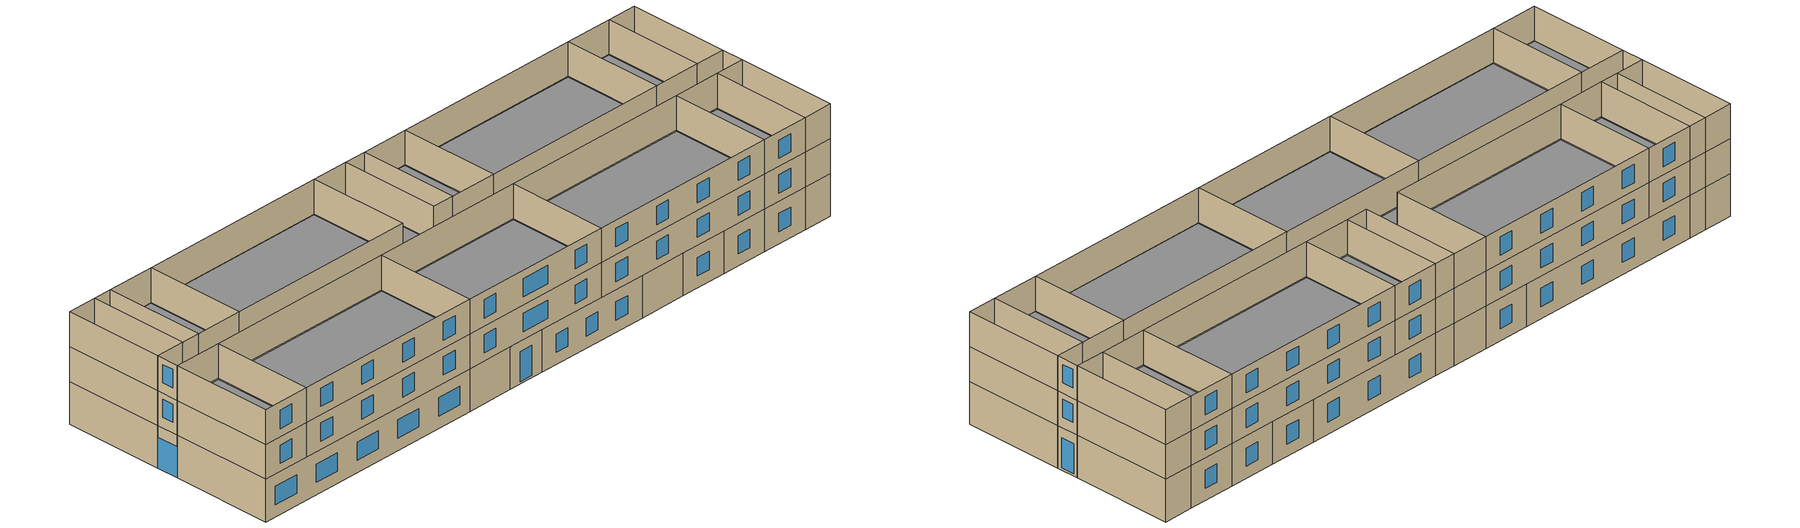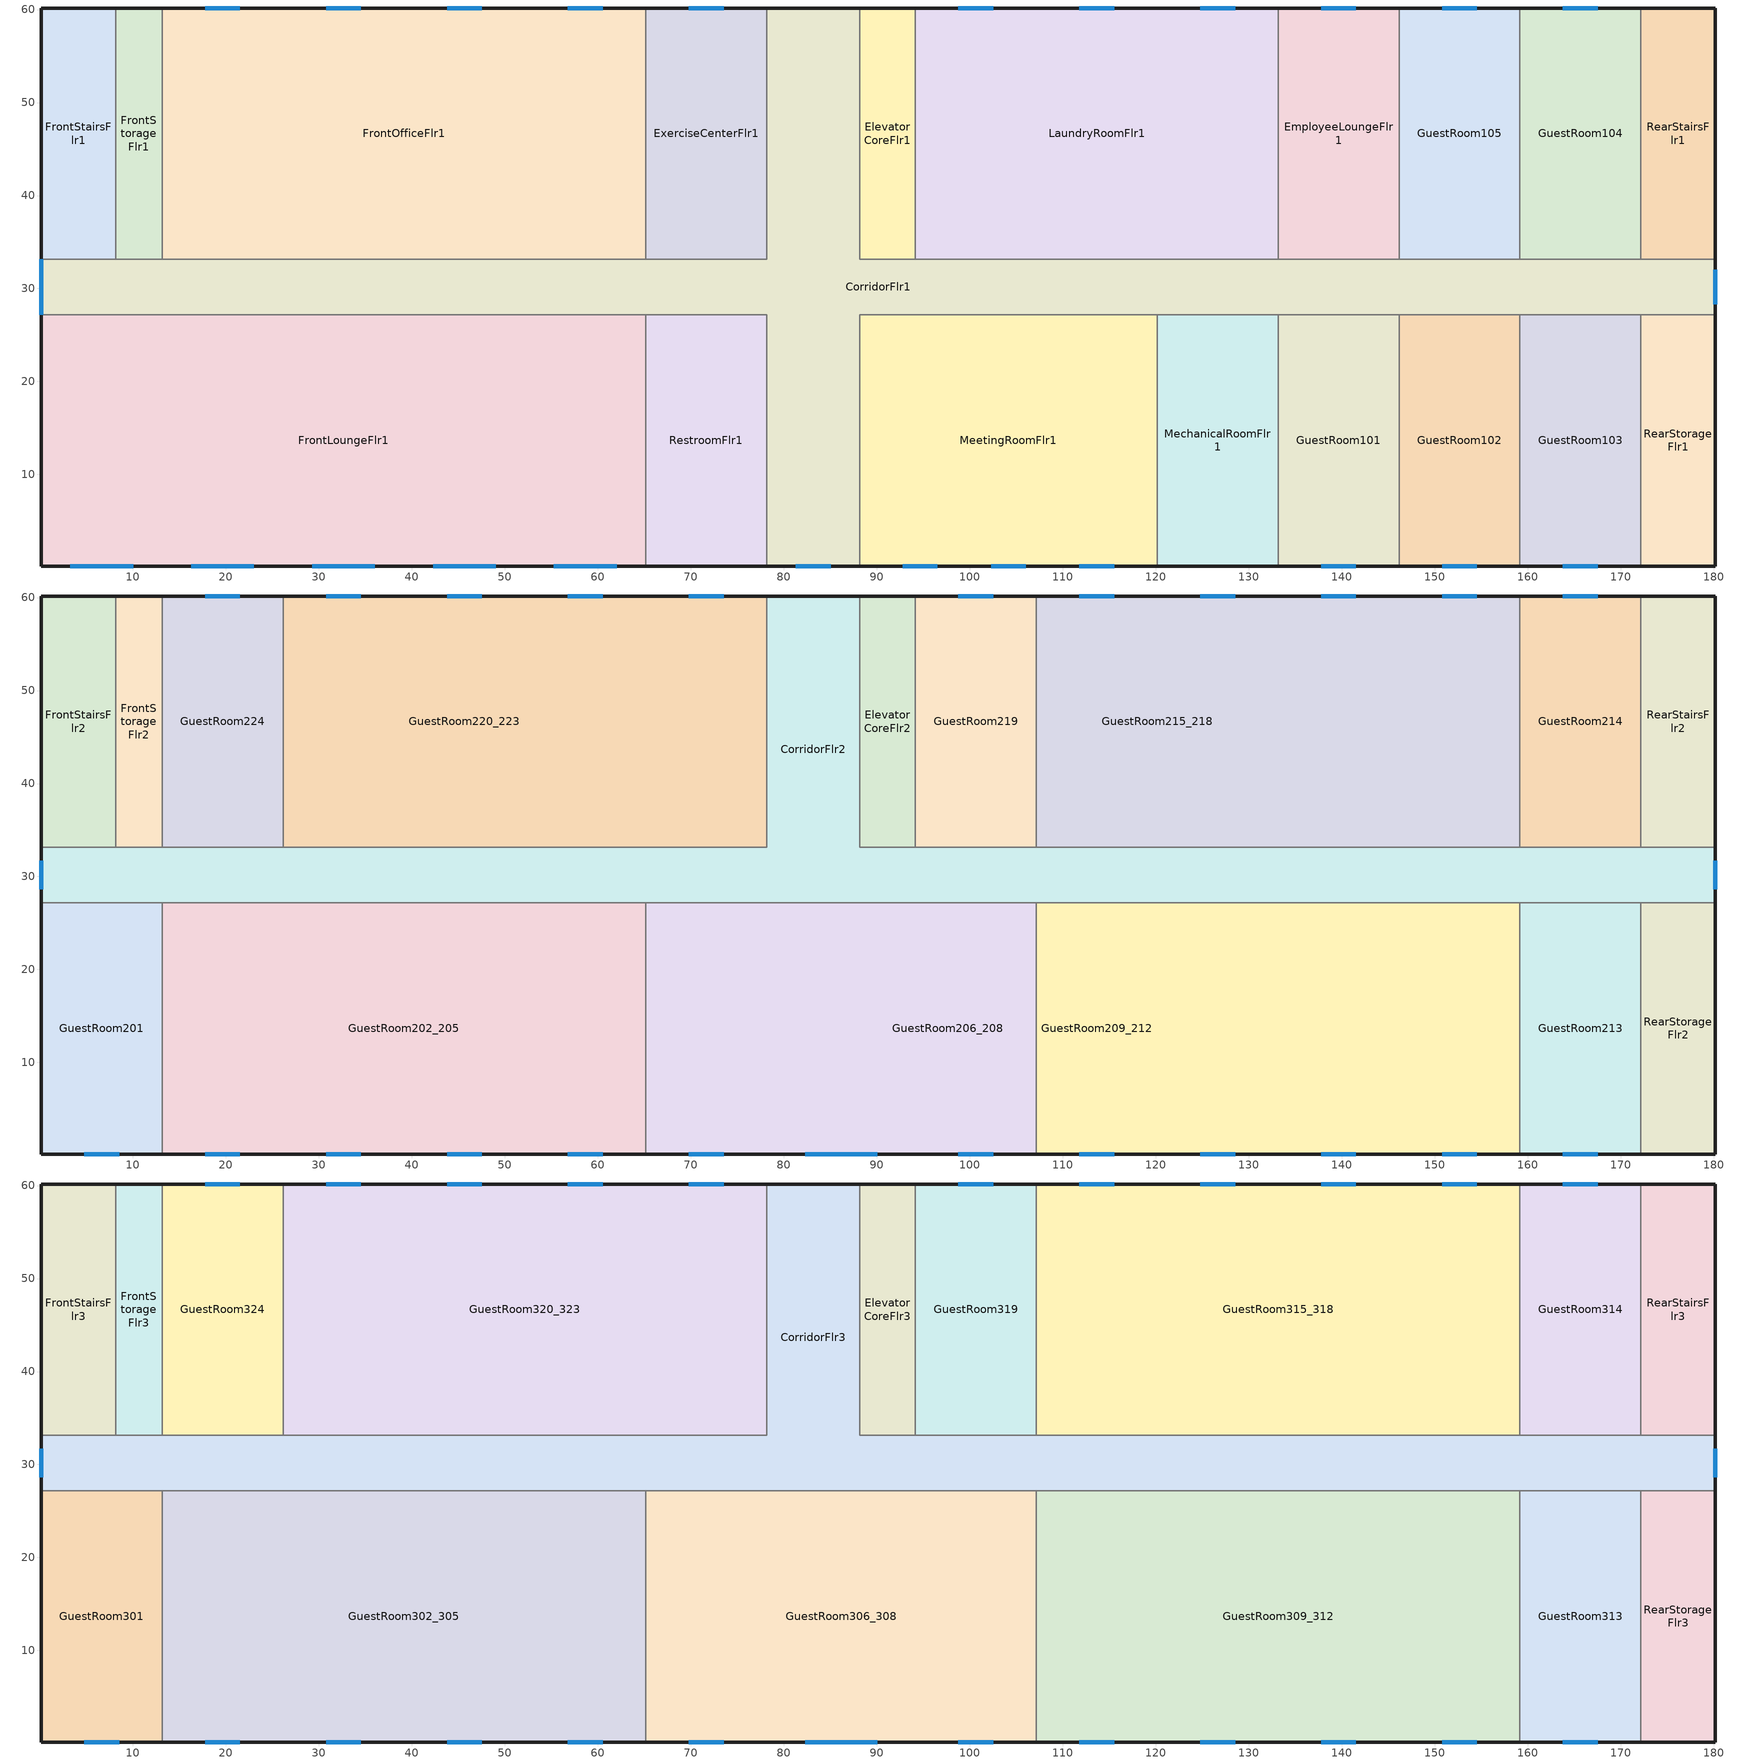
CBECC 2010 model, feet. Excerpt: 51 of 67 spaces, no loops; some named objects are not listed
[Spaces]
CorridorFlr1
 floor outside (Base_CZ3-All-FloorSteelJoistU0.052): 88.16,60.16 88.16,33.16 180.16,33.16 180.16,27.16 88.16,27.16 88.16,0.16 78.16,0.16 78.16,27.16 0.16,27.16 0.16,33.16 78.16,33.16 78.16,60.16 z0
 wall outside (Base_CZ3-Nonres-WallSteelFramedU0.084): 88.16,60.16 78.16,60.16 / 0.16,33.16 0.16,27.16 / 78.16,0.16 88.16,0.16 / 180.16,27.16 180.16,33.16 z0:11
 wall to RearStairsFlr1 (Base_CZ3-All-WallSteelFramedInterior): 180.16,33.16 172.16,33.16 z0:11
 wall to ExerciseCenterFlr1 (Base_CZ3-All-WallSteelFramedInterior): 78.16,60.16 78.16,33.16 65.16,33.16 z0:11
 wall to FrontOfficeFlr1 (Base_CZ3-All-WallSteelFramedInterior): 65.16,33.16 13.16,33.16 z0:11
 wall to FrontStorageFlr1 (Base_CZ3-All-WallSteelFramedInterior): 13.16,33.16 8.16,33.16 z0:11
 wall to FrontStairsFlr1 (Base_CZ3-All-WallSteelFramedInterior): 8.16,33.16 0.16,33.16 z0:11
 wall to FrontLoungeFlr1 (Base_CZ3-All-WallSteelFramedInterior): 0.16,27.16 65.16,27.16 z0:11
 wall to RestroomFlr1 (Base_CZ3-All-WallSteelFramedInterior): 65.16,27.16 78.16,27.16 78.16,0.16 z0:11
 wall to MeetingRoomFlr1 (Base_CZ3-All-WallSteelFramedInterior): 88.16,0.16 88.16,27.16 120.16,27.16 z0:11
 wall to MechanicalRoomFlr1 (Base_CZ3-All-WallSteelFramedInterior): 120.16,27.16 133.16,27.16 z0:11
 wall to GuestRoom101 (Base_CZ3-All-WallSteelFramedInterior): 133.16,27.16 146.16,27.16 z0:11
 wall to GuestRoom102 (Base_CZ3-All-WallSteelFramedInterior): 146.16,27.16 159.16,27.16 z0:11
 wall to GuestRoom103 (Base_CZ3-All-WallSteelFramedInterior): 159.16,27.16 172.16,27.16 z0:11
 wall to RearStorageFlr1 (Base_CZ3-All-WallSteelFramedInterior): 172.16,27.16 180.16,27.16 z0:11
 wall to GuestRoom104 (Base_CZ3-All-WallSteelFramedInterior): 172.16,33.16 159.16,33.16 z0:11
 wall to GuestRoom105 (Base_CZ3-All-WallSteelFramedInterior): 159.16,33.16 146.16,33.16 z0:11
 wall to EmployeeLoungeFlr1 (Base_CZ3-All-WallSteelFramedInterior): 146.16,33.16 133.16,33.16 z0:11
 wall to LaundryRoomFlr1 (Base_CZ3-All-WallSteelFramedInterior): 133.16,33.16 94.16,33.16 z0:11
 wall to ElevatorCoreFlr1 (Base_CZ3-All-WallSteelFramedInterior): 94.16,33.16 88.16,33.16 88.16,60.16 z0:11
 window (Base_CZ3-Nonres-FenestrationU0.65): 0.16,33.16 0.16,27.17 z0.01:7.99; 81.29,0.16 85.03,0.16 / 180.16,28.29 180.16,32.03 z0.63:8.37
RearStairsFlr1
 floor outside (Base_CZ3-All-FloorSteelJoistU0.052): 180.16,60.16 180.16,33.16 172.16,33.16 172.16,60.16 z0
 wall outside (Base_CZ3-Nonres-WallSteelFramedU0.084): 180.16,33.16 180.16,60.16 172.16,60.16 z0:11
 wall to GuestRoom104 (Base_CZ3-All-WallSteelFramedInterior): 172.16,60.16 172.16,33.16 z0:11
ExerciseCenterFlr1
 floor outside (Base_CZ3-All-FloorSteelJoistU0.052): 78.16,60.16 78.16,33.16 65.16,33.16 65.16,60.16 z0
 wall outside (Base_CZ3-Nonres-WallSteelFramedU0.084): 78.16,60.16 65.16,60.16 z0:11
 wall to FrontOfficeFlr1 (Base_CZ3-All-WallSteelFramedInterior): 65.16,60.16 65.16,33.16 z0:11
 window (Base_CZ3-Nonres-FenestrationU0.65): 73.53,60.16 69.79,60.16 z3.13:7.87
FrontOfficeFlr1
 floor outside (Base_CZ3-All-FloorSteelJoistU0.052): 65.16,60.16 65.16,33.16 13.16,33.16 13.16,60.16 z0
 wall outside (Base_CZ3-Nonres-WallSteelFramedU0.084): 65.16,60.16 13.16,60.16 z0:11
 wall to FrontStorageFlr1 (Base_CZ3-All-WallSteelFramedInterior): 13.16,60.16 13.16,33.16 z0:11
 window (Base_CZ3-Nonres-FenestrationU0.65): 60.53,60.16 56.79,60.16 / 47.53,60.16 43.79,60.16 / 34.53,60.16 30.79,60.16 / 21.53,60.16 17.79,60.16 z3.13:7.87
FrontStorageFlr1
 floor outside (Base_CZ3-All-FloorSteelJoistU0.052): 13.16,60.16 13.16,33.16 8.16,33.16 8.16,60.16 z0
 wall outside (Base_CZ3-Nonres-WallSteelFramedU0.084): 13.16,60.16 8.16,60.16 z0:11
 wall to FrontStairsFlr1 (Base_CZ3-All-WallSteelFramedInterior): 8.16,60.16 8.16,33.16 z0:11
FrontStairsFlr1
 floor outside (Base_CZ3-All-FloorSteelJoistU0.052): 8.16,60.16 8.16,33.16 0.16,33.16 0.16,60.16 z0
 wall outside (Base_CZ3-Nonres-WallSteelFramedU0.084): 8.16,60.16 0.16,60.16 0.16,33.16 z0:11
FrontLoungeFlr1
 floor outside (Base_CZ3-All-FloorSteelJoistU0.052): 65.16,27.16 65.16,0.16 0.16,0.16 0.16,27.16 z0
 wall outside (Base_CZ3-Nonres-WallSteelFramedU0.084): 0.16,27.16 0.16,0.16 65.16,0.16 z0:11
 wall to RestroomFlr1 (Base_CZ3-All-WallSteelFramedInterior): 65.16,0.16 65.16,27.16 z0:11
 window (Base_CZ3-Nonres-FenestrationU0.65): 3.29,0.16 10.03,0.16 / 16.29,0.16 23.03,0.16 / 29.29,0.16 36.03,0.16 / 42.29,0.16 49.03,0.16 / 55.29,0.16 62.03,0.16 z3.13:7.87
RestroomFlr1
 floor outside (Base_CZ3-All-FloorSteelJoistU0.052): 78.16,27.16 78.16,0.16 65.16,0.16 65.16,27.16 z0
 wall outside (Base_CZ3-Nonres-WallSteelFramedU0.084): 65.16,0.16 78.16,0.16 z0:11
MeetingRoomFlr1
 floor outside (Base_CZ3-All-FloorSteelJoistU0.052): 120.16,27.16 120.16,0.16 88.16,0.16 88.16,27.16 z0
 wall outside (Base_CZ3-Nonres-WallSteelFramedU0.084): 88.16,0.16 120.16,0.16 z0:11
 wall to MechanicalRoomFlr1 (Base_CZ3-All-WallSteelFramedInterior): 120.16,0.16 120.16,27.16 z0:11
 window (Base_CZ3-Nonres-FenestrationU0.65): 92.79,0.16 96.53,0.16 / 111.79,0.16 115.53,0.16 / 102.29,0.16 106.03,0.16 z3.13:7.87
MechanicalRoomFlr1
 floor outside (Base_CZ3-All-FloorSteelJoistU0.052): 133.16,27.16 133.16,0.16 120.16,0.16 120.16,27.16 z0
 wall outside (Base_CZ3-Nonres-WallSteelFramedU0.084): 120.16,0.16 133.16,0.16 z0:11
 wall to GuestRoom101 (Base_CZ3-All-WallSteelFramedInterior): 133.16,0.16 133.16,27.16 z0:11
GuestRoom101
 floor outside (Base_CZ3-All-FloorSteelJoistU0.052): 146.16,27.16 146.16,0.16 133.16,0.16 133.16,27.16 z0
 wall outside (Base_CZ3-Res-WallSteelFramedU0.064): 133.16,0.16 146.16,0.16 z0:11
 wall to GuestRoom102 (Base_CZ3-All-WallSteelFramedInterior): 146.16,0.16 146.16,27.16 z0:11
 window (Base_CZ3-Res-FenestrationU0.65): 137.79,0.16 141.53,0.16 z3.13:7.87
GuestRoom102
 floor outside (Base_CZ3-All-FloorSteelJoistU0.052): 159.16,27.16 159.16,0.16 146.16,0.16 146.16,27.16 z0
 wall outside (Base_CZ3-Res-WallSteelFramedU0.064): 146.16,0.16 159.16,0.16 z0:11
 wall to GuestRoom103 (Base_CZ3-All-WallSteelFramedInterior): 159.16,0.16 159.16,27.16 z0:11
 window (Base_CZ3-Res-FenestrationU0.65): 150.79,0.16 154.53,0.16 z3.13:7.87
GuestRoom103
 floor outside (Base_CZ3-All-FloorSteelJoistU0.052): 172.16,27.16 172.16,0.16 159.16,0.16 159.16,27.16 z0
 wall outside (Base_CZ3-Res-WallSteelFramedU0.064): 159.16,0.16 172.16,0.16 z0:11
 wall to RearStorageFlr1 (Base_CZ3-All-WallSteelFramedInterior): 172.16,0.16 172.16,27.16 z0:11
 window (Base_CZ3-Res-FenestrationU0.65): 163.79,0.16 167.53,0.16 z3.13:7.87
RearStorageFlr1
 floor outside (Base_CZ3-All-FloorSteelJoistU0.052): 180.16,27.16 180.16,0.16 172.16,0.16 172.16,27.16 z0
 wall outside (Base_CZ3-Nonres-WallSteelFramedU0.084): 172.16,0.16 180.16,0.16 180.16,27.16 z0:11
GuestRoom104
 floor outside (Base_CZ3-All-FloorSteelJoistU0.052): 172.16,60.16 172.16,33.16 159.16,33.16 159.16,60.16 z0
 wall outside (Base_CZ3-Res-WallSteelFramedU0.064): 172.16,60.16 159.16,60.16 z0:11
 wall to GuestRoom105 (Base_CZ3-All-WallSteelFramedInterior): 159.16,60.16 159.16,33.16 z0:11
 window (Base_CZ3-Res-FenestrationU0.65): 167.53,60.16 163.79,60.16 z3.13:7.87
GuestRoom105
 floor outside (Base_CZ3-All-FloorSteelJoistU0.052): 159.16,60.16 159.16,33.16 146.16,33.16 146.16,60.16 z0
 wall outside (Base_CZ3-Res-WallSteelFramedU0.064): 159.16,60.16 146.16,60.16 z0:11
 wall to EmployeeLoungeFlr1 (Base_CZ3-All-WallSteelFramedInterior): 146.16,60.16 146.16,33.16 z0:11
 window (Base_CZ3-Res-FenestrationU0.65): 154.53,60.16 150.79,60.16 z3.13:7.87
EmployeeLoungeFlr1
 floor outside (Base_CZ3-All-FloorSteelJoistU0.052): 146.16,60.16 146.16,33.16 133.16,33.16 133.16,60.16 z0
 wall outside (Base_CZ3-Nonres-WallSteelFramedU0.084): 146.16,60.16 133.16,60.16 z0:11
 wall to LaundryRoomFlr1 (Base_CZ3-All-WallSteelFramedInterior): 133.16,60.16 133.16,33.16 z0:11
 window (Base_CZ3-Nonres-FenestrationU0.65): 141.53,60.16 137.79,60.16 z3.13:7.87
LaundryRoomFlr1
 floor outside (Base_CZ3-All-FloorSteelJoistU0.052): 133.16,60.16 133.16,33.16 94.16,33.16 94.16,60.16 z0
 wall outside (Base_CZ3-Nonres-WallSteelFramedU0.084): 133.16,60.16 94.16,60.16 z0:11
 wall to ElevatorCoreFlr1 (Base_CZ3-All-WallSteelFramedInterior): 94.16,60.16 94.16,33.16 z0:11
 window (Base_CZ3-Nonres-FenestrationU0.65): 128.53,60.16 124.79,60.16 / 115.53,60.16 111.79,60.16 / 102.53,60.16 98.79,60.16 z3.13:7.87
ElevatorCoreFlr1
 floor outside (Base_CZ3-All-FloorSteelJoistU0.052): 94.16,60.16 94.16,33.16 88.16,33.16 88.16,60.16 z0
 wall outside (Base_CZ3-Nonres-WallSteelFramedU0.084): 94.16,60.16 88.16,60.16 z0:11
CorridorFlr2
 floor to CorridorFlr1 (Base_CZ3-All-FloorSteelJoistInterior): 88.16,60.16 88.16,33.16 180.16,33.16 180.16,27.16 0.16,27.16 0.16,33.16 78.16,33.16 78.16,60.16 z11
 wall outside (Base_CZ3-Nonres-WallSteelFramedU0.084): 0.16,33.16 0.16,27.16 / 180.16,27.16 180.16,33.16 / 88.16,60.16 78.16,60.16 z11:20
 wall to RearStairsFlr2 (Base_CZ3-All-WallSteelFramedInterior): 180.16,33.16 172.16,33.16 z11:20
 wall to GuestRoom220_223 (Base_CZ3-All-WallSteelFramedInterior): 78.16,60.16 78.16,33.16 26.16,33.16 z11:20
 wall to GuestRoom224 (Base_CZ3-All-WallSteelFramedInterior): 26.16,33.16 13.16,33.16 z11:20
 wall to FrontStorageFlr2 (Base_CZ3-All-WallSteelFramedInterior): 13.16,33.16 8.16,33.16 z11:20
 wall to FrontStairsFlr2 (Base_CZ3-All-WallSteelFramedInterior): 8.16,33.16 0.16,33.16 z11:20
 wall to GuestRoom201 (Base_CZ3-All-WallSteelFramedInterior): 0.16,27.16 13.16,27.16 z11:20
 wall to GuestRoom202_205 (Base_CZ3-All-WallSteelFramedInterior): 13.16,27.16 65.16,27.16 z11:20
 wall to GuestRoom206_208 (Base_CZ3-All-WallSteelFramedInterior): 65.16,27.16 107.16,27.16 z11:20
 wall to GuestRoom209_212 (Base_CZ3-All-WallSteelFramedInterior): 107.16,27.16 159.16,27.16 z11:20
 wall to GuestRoom213 (Base_CZ3-All-WallSteelFramedInterior): 159.16,27.16 172.16,27.16 z11:20
 wall to RearStorageFlr2 (Base_CZ3-All-WallSteelFramedInterior): 172.16,27.16 180.16,27.16 z11:20
 wall to GuestRoom214 (Base_CZ3-All-WallSteelFramedInterior): 172.16,33.16 159.16,33.16 z11:20
 wall to GuestRoom215_218 (Base_CZ3-All-WallSteelFramedInterior): 159.16,33.16 107.16,33.16 z11:20
 wall to GuestRoom219 (Base_CZ3-All-WallSteelFramedInterior): 107.16,33.16 94.16,33.16 z11:20
 wall to ElevatorCoreFlr2 (Base_CZ3-All-WallSteelFramedInterior): 94.16,33.16 88.16,33.16 88.16,60.16 z11:20
 window (Base_CZ3-Nonres-FenestrationU0.65): 0.16,31.68 0.16,28.65 / 180.16,28.65 180.16,31.68 z13.76:18.41
RearStairsFlr2
 floor to RearStairsFlr1 (Base_CZ3-All-FloorSteelJoistInterior): 180.16,60.16 180.16,33.16 172.16,33.16 172.16,60.16 z11
 wall outside (Base_CZ3-Nonres-WallSteelFramedU0.084): 180.16,33.16 180.16,60.16 172.16,60.16 z11:20
 wall to GuestRoom214 (Base_CZ3-All-WallSteelFramedInterior): 172.16,60.16 172.16,33.16 z11:20
GuestRoom220_223
 floor to ExerciseCenterFlr1 (Base_CZ3-All-FloorSteelJoistInterior): 78.16,60.16 78.16,33.16 65.16,33.16 65.16,60.16 z11
 floor to FrontOfficeFlr1 (Base_CZ3-All-FloorSteelJoistInterior): 65.16,60.16 65.16,33.16 26.16,33.16 26.16,60.16 z11
 wall outside (Base_CZ3-Res-WallSteelFramedU0.064): 78.16,60.16 26.16,60.16 z11:20
 wall to GuestRoom224 (Base_CZ3-All-WallSteelFramedInterior): 26.16,60.16 26.16,33.16 z11:20
 window (Base_CZ3-Res-FenestrationU0.65): 73.53,60.16 69.79,60.16 / 60.53,60.16 56.79,60.16 / 47.53,60.16 43.79,60.16 / 34.53,60.16 30.79,60.16 z13.13:17.87
GuestRoom224
 floor to FrontOfficeFlr1 (Base_CZ3-All-FloorSteelJoistInterior): 26.16,60.16 26.16,33.16 13.16,33.16 13.16,60.16 z11
 wall outside (Base_CZ3-Res-WallSteelFramedU0.064): 26.16,60.16 13.16,60.16 z11:20
 wall to FrontStorageFlr2 (Base_CZ3-All-WallSteelFramedInterior): 13.16,60.16 13.16,33.16 z11:20
 window (Base_CZ3-Res-FenestrationU0.65): 21.53,60.16 17.79,60.16 z13.13:17.87
FrontStorageFlr2
 floor to FrontStorageFlr1 (Base_CZ3-All-FloorSteelJoistInterior): 13.16,60.16 13.16,33.16 8.16,33.16 8.16,60.16 z11
 wall outside (Base_CZ3-Nonres-WallSteelFramedU0.084): 13.16,60.16 8.16,60.16 z11:20
 wall to FrontStairsFlr2 (Base_CZ3-All-WallSteelFramedInterior): 8.16,60.16 8.16,33.16 z11:20
FrontStairsFlr2
 floor to FrontStairsFlr1 (Base_CZ3-All-FloorSteelJoistInterior): 8.16,60.16 8.16,33.16 0.16,33.16 0.16,60.16 z11
 wall outside (Base_CZ3-Nonres-WallSteelFramedU0.084): 8.16,60.16 0.16,60.16 0.16,33.16 z11:20
GuestRoom201
 floor to FrontLoungeFlr1 (Base_CZ3-All-FloorSteelJoistInterior): 13.16,27.16 13.16,0.16 0.16,0.16 0.16,27.16 z11
 wall outside (Base_CZ3-Res-WallSteelFramedU0.064): 0.16,27.16 0.16,0.16 13.16,0.16 z11:20
 wall to GuestRoom202_205 (Base_CZ3-All-WallSteelFramedInterior): 13.16,0.16 13.16,27.16 z11:20
 window (Base_CZ3-Res-FenestrationU0.65): 4.79,0.16 8.53,0.16 z13.13:17.87
GuestRoom202_205
 floor to FrontLoungeFlr1 (Base_CZ3-All-FloorSteelJoistInterior): 65.16,27.16 65.16,0.16 13.16,0.16 13.16,27.16 z11
 wall outside (Base_CZ3-Res-WallSteelFramedU0.064): 13.16,0.16 65.16,0.16 z11:20
 wall to GuestRoom206_208 (Base_CZ3-All-WallSteelFramedInterior): 65.16,0.16 65.16,27.16 z11:20
 window (Base_CZ3-Res-FenestrationU0.65): 17.79,0.16 21.53,0.16 / 30.79,0.16 34.53,0.16 / 43.79,0.16 47.53,0.16 / 56.79,0.16 60.53,0.16 z13.13:17.87
GuestRoom206_208
 floor to CorridorFlr1 (Base_CZ3-All-FloorSteelJoistInterior): 88.16,27.16 88.16,0.16 78.16,0.16 78.16,27.16 z11
 floor to RestroomFlr1 (Base_CZ3-All-FloorSteelJoistInterior): 78.16,27.16 78.16,0.16 65.16,0.16 65.16,27.16 z11
 floor to MeetingRoomFlr1 (Base_CZ3-All-FloorSteelJoistInterior): 107.16,27.16 107.16,0.16 88.16,0.16 88.16,27.16 z11
 wall outside (Base_CZ3-Res-WallSteelFramedU0.064): 65.16,0.16 107.16,0.16 z11:20
 wall to GuestRoom209_212 (Base_CZ3-All-WallSteelFramedInterior): 107.16,0.16 107.16,27.16 z11:20
 window (Base_CZ3-Res-FenestrationU0.65): 69.79,0.16 73.53,0.16 / 82.29,0.16 90.03,0.16 / 98.79,0.16 102.53,0.16 z13.13:17.87
GuestRoom209_212
 floor to MeetingRoomFlr1 (Base_CZ3-All-FloorSteelJoistInterior): 120.16,27.16 120.16,0.16 107.16,0.16 107.16,27.16 z11
 floor to MechanicalRoomFlr1 (Base_CZ3-All-FloorSteelJoistInterior): 133.16,27.16 133.16,0.16 120.16,0.16 120.16,27.16 z11
 floor to GuestRoom101 (Base_CZ3-All-FloorSteelJoistInterior): 146.16,27.16 146.16,0.16 133.16,0.16 133.16,27.16 z11
 floor to GuestRoom102 (Base_CZ3-All-FloorSteelJoistInterior): 159.16,27.16 159.16,0.16 146.16,0.16 146.16,27.16 z11
 wall outside (Base_CZ3-Res-WallSteelFramedU0.064): 107.16,0.16 159.16,0.16 z11:20
 wall to GuestRoom213 (Base_CZ3-All-WallSteelFramedInterior): 159.16,0.16 159.16,27.16 z11:20
 window (Base_CZ3-Res-FenestrationU0.65): 111.79,0.16 115.53,0.16 / 124.79,0.16 128.53,0.16 / 137.79,0.16 141.53,0.16 / 150.79,0.16 154.53,0.16 z13.13:17.87
GuestRoom213
 floor to GuestRoom103 (Base_CZ3-All-FloorSteelJoistInterior): 172.16,27.16 172.16,0.16 159.16,0.16 159.16,27.16 z11
 wall outside (Base_CZ3-Res-WallSteelFramedU0.064): 159.16,0.16 172.16,0.16 z11:20
 wall to RearStorageFlr2 (Base_CZ3-All-WallSteelFramedInterior): 172.16,0.16 172.16,27.16 z11:20
 window (Base_CZ3-Res-FenestrationU0.65): 163.79,0.16 167.53,0.16 z13.13:17.87
RearStorageFlr2
 floor to RearStorageFlr1 (Base_CZ3-All-FloorSteelJoistInterior): 180.16,27.16 180.16,0.16 172.16,0.16 172.16,27.16 z11
 wall outside (Base_CZ3-Nonres-WallSteelFramedU0.084): 172.16,0.16 180.16,0.16 180.16,27.16 z11:20
GuestRoom214
 floor to GuestRoom104 (Base_CZ3-All-FloorSteelJoistInterior): 172.16,60.16 172.16,33.16 159.16,33.16 159.16,60.16 z11
 wall outside (Base_CZ3-Res-WallSteelFramedU0.064): 172.16,60.16 159.16,60.16 z11:20
 wall to GuestRoom215_218 (Base_CZ3-All-WallSteelFramedInterior): 159.16,60.16 159.16,33.16 z11:20
 window (Base_CZ3-Res-FenestrationU0.65): 167.53,60.16 163.79,60.16 z13.13:17.87
GuestRoom215_218
 floor to GuestRoom105 (Base_CZ3-All-FloorSteelJoistInterior): 159.16,60.16 159.16,33.16 146.16,33.16 146.16,60.16 z11
 floor to EmployeeLoungeFlr1 (Base_CZ3-All-FloorSteelJoistInterior): 146.16,60.16 146.16,33.16 133.16,33.16 133.16,60.16 z11
 floor to LaundryRoomFlr1 (Base_CZ3-All-FloorSteelJoistInterior): 133.16,60.16 133.16,33.16 107.16,33.16 107.16,60.16 z11
 wall outside (Base_CZ3-Res-WallSteelFramedU0.064): 159.16,60.16 107.16,60.16 z11:20
 wall to GuestRoom219 (Base_CZ3-All-WallSteelFramedInterior): 107.16,60.16 107.16,33.16 z11:20
 window (Base_CZ3-Res-FenestrationU0.65): 154.53,60.16 150.79,60.16 / 141.53,60.16 137.79,60.16 / 128.53,60.16 124.79,60.16 / 115.53,60.16 111.79,60.16 z13.13:17.87
GuestRoom219
 floor to LaundryRoomFlr1 (Base_CZ3-All-FloorSteelJoistInterior): 107.16,60.16 107.16,33.16 94.16,33.16 94.16,60.16 z11
 wall outside (Base_CZ3-Res-WallSteelFramedU0.064): 107.16,60.16 94.16,60.16 z11:20
 wall to ElevatorCoreFlr2 (Base_CZ3-All-WallSteelFramedInterior): 94.16,60.16 94.16,33.16 z11:20
 window (Base_CZ3-Res-FenestrationU0.65): 102.53,60.16 98.79,60.16 z13.13:17.87
ElevatorCoreFlr2
 floor to ElevatorCoreFlr1 (Base_CZ3-All-FloorSteelJoistInterior): 94.16,60.16 94.16,33.16 88.16,33.16 88.16,60.16 z11
 wall outside (Base_CZ3-Res-WallSteelFramedU0.064): 94.16,60.16 88.16,60.16 z11:20
CorridorFlr3
 floor to CorridorFlr2 (Base_CZ3-All-FloorSteelJoistInterior): 88.16,60.16 88.16,33.16 180.16,33.16 180.16,27.16 0.16,27.16 0.16,33.16 78.16,33.16 78.16,60.16 z20
 wall outside (Base_CZ3-Nonres-WallSteelFramedU0.084): 0.16,33.16 0.16,27.16 / 180.16,27.16 180.16,33.16 / 88.16,60.16 78.16,60.16 z20:29
 wall to RearStairsFlr3 (Base_CZ3-All-WallSteelFramedInterior): 180.16,33.16 172.16,33.16 z20:29
 wall to GuestRoom320_323 (Base_CZ3-All-WallSteelFramedInterior): 78.16,60.16 78.16,33.16 26.16,33.16 z20:29
 wall to GuestRoom324 (Base_CZ3-All-WallSteelFramedInterior): 26.16,33.16 13.16,33.16 z20:29
 wall to FrontStorageFlr3 (Base_CZ3-All-WallSteelFramedInterior): 13.16,33.16 8.16,33.16 z20:29
 wall to FrontStairsFlr3 (Base_CZ3-All-WallSteelFramedInterior): 8.16,33.16 0.16,33.16 z20:29
 wall to GuestRoom301 (Base_CZ3-All-WallSteelFramedInterior): 0.16,27.16 13.16,27.16 z20:29
 wall to GuestRoom302_305 (Base_CZ3-All-WallSteelFramedInterior): 13.16,27.16 65.16,27.16 z20:29
 wall to GuestRoom306_308 (Base_CZ3-All-WallSteelFramedInterior): 65.16,27.16 107.16,27.16 z20:29
 wall to GuestRoom309_312 (Base_CZ3-All-WallSteelFramedInterior): 107.16,27.16 159.16,27.16 z20:29
 wall to GuestRoom313 (Base_CZ3-All-WallSteelFramedInterior): 159.16,27.16 172.16,27.16 z20:29
 wall to RearStorageFlr3 (Base_CZ3-All-WallSteelFramedInterior): 172.16,27.16 180.16,27.16 z20:29
 wall to GuestRoom314 (Base_CZ3-All-WallSteelFramedInterior): 172.16,33.16 159.16,33.16 z20:29
 wall to GuestRoom315_318 (Base_CZ3-All-WallSteelFramedInterior): 159.16,33.16 107.16,33.16 z20:29
 wall to GuestRoom319 (Base_CZ3-All-WallSteelFramedInterior): 107.16,33.16 94.16,33.16 z20:29
 wall to ElevatorCoreFlr3 (Base_CZ3-All-WallSteelFramedInterior): 94.16,33.16 88.16,33.16 88.16,60.16 z20:29
 window (Base_CZ3-Nonres-FenestrationU0.65): 0.16,31.68 0.16,28.65 / 180.16,28.65 180.16,31.68 z22.76:27.41
RearStairsFlr3
 floor to RearStairsFlr2 (Base_CZ3-All-FloorSteelJoistInterior): 180.16,60.16 180.16,33.16 172.16,33.16 172.16,60.16 z20
 wall outside (Base_CZ3-Nonres-WallSteelFramedU0.084): 180.16,33.16 180.16,60.16 172.16,60.16 z20:29
 wall to GuestRoom314 (Base_CZ3-All-WallSteelFramedInterior): 172.16,60.16 172.16,33.16 z20:29
GuestRoom320_323
 floor to GuestRoom220_223 (Base_CZ3-All-FloorSteelJoistInterior): 78.16,60.16 78.16,33.16 26.16,33.16 26.16,60.16 z20
 wall outside (Base_CZ3-Res-WallSteelFramedU0.064): 78.16,60.16 26.16,60.16 z20:29
 wall to GuestRoom324 (Base_CZ3-All-WallSteelFramedInterior): 26.16,60.16 26.16,33.16 z20:29
 window (Base_CZ3-Res-FenestrationU0.65): 73.53,60.16 69.79,60.16 / 60.53,60.16 56.79,60.16 / 47.53,60.16 43.79,60.16 / 34.53,60.16 30.79,60.16 z22.13:26.87
GuestRoom324
 floor to GuestRoom224 (Base_CZ3-All-FloorSteelJoistInterior): 26.16,60.16 26.16,33.16 13.16,33.16 13.16,60.16 z20
 wall outside (Base_CZ3-Res-WallSteelFramedU0.064): 26.16,60.16 13.16,60.16 z20:29
 wall to FrontStorageFlr3 (Base_CZ3-All-WallSteelFramedInterior): 13.16,60.16 13.16,33.16 z20:29
 window (Base_CZ3-Res-FenestrationU0.65): 21.53,60.16 17.79,60.16 z22.13:26.87
FrontStorageFlr3
 floor to FrontStorageFlr2 (Base_CZ3-All-FloorSteelJoistInterior): 13.16,60.16 13.16,33.16 8.16,33.16 8.16,60.16 z20
 wall outside (Base_CZ3-Nonres-WallSteelFramedU0.084): 13.16,60.16 8.16,60.16 z20:29
 wall to FrontStairsFlr3 (Base_CZ3-All-WallSteelFramedInterior): 8.16,60.16 8.16,33.16 z20:29
FrontStairsFlr3
 floor to FrontStairsFlr2 (Base_CZ3-All-FloorSteelJoistInterior): 8.16,60.16 8.16,33.16 0.16,33.16 0.16,60.16 z20
 wall outside (Base_CZ3-Nonres-WallSteelFramedU0.084): 8.16,60.16 0.16,60.16 0.16,33.16 z20:29
GuestRoom301
 floor to GuestRoom201 (Base_CZ3-All-FloorSteelJoistInterior): 13.16,27.16 13.16,0.16 0.16,0.16 0.16,27.16 z20
 wall outside (Base_CZ3-Res-WallSteelFramedU0.064): 0.16,27.16 0.16,0.16 13.16,0.16 z20:29
 wall to GuestRoom302_305 (Base_CZ3-All-WallSteelFramedInterior): 13.16,0.16 13.16,27.16 z20:29
 window (Base_CZ3-Res-FenestrationU0.65): 4.79,0.16 8.53,0.16 z22.13:26.87
GuestRoom302_305
 floor to GuestRoom202_205 (Base_CZ3-All-FloorSteelJoistInterior): 65.16,27.16 65.16,0.16 13.16,0.16 13.16,27.16 z20
 wall outside (Base_CZ3-Res-WallSteelFramedU0.064): 13.16,0.16 65.16,0.16 z20:29
 wall to GuestRoom306_308 (Base_CZ3-All-WallSteelFramedInterior): 65.16,0.16 65.16,27.16 z20:29
 window (Base_CZ3-Res-FenestrationU0.65): 17.79,0.16 21.53,0.16 / 30.79,0.16 34.53,0.16 / 43.79,0.16 47.53,0.16 / 56.79,0.16 60.53,0.16 z22.13:26.87
GuestRoom306_308
 floor to GuestRoom206_208 (Base_CZ3-All-FloorSteelJoistInterior): 107.16,27.16 107.16,0.16 65.16,0.16 65.16,27.16 z20
 wall outside (Base_CZ3-Res-WallSteelFramedU0.064): 65.16,0.16 107.16,0.16 z20:29
 wall to GuestRoom309_312 (Base_CZ3-All-WallSteelFramedInterior): 107.16,0.16 107.16,27.16 z20:29
 window (Base_CZ3-Res-FenestrationU0.65): 69.79,0.16 73.53,0.16 / 82.29,0.16 90.03,0.16 / 98.79,0.16 102.53,0.16 z22.13:26.87
GuestRoom309_312
 floor to GuestRoom209_212 (Base_CZ3-All-FloorSteelJoistInterior): 159.16,27.16 159.16,0.16 107.16,0.16 107.16,27.16 z20
 wall outside (Base_CZ3-Res-WallSteelFramedU0.064): 107.16,0.16 159.16,0.16 z20:29
 wall to GuestRoom313 (Base_CZ3-All-WallSteelFramedInterior): 159.16,0.16 159.16,27.16 z20:29
 window (Base_CZ3-Res-FenestrationU0.65): 111.79,0.16 115.53,0.16 / 124.79,0.16 128.53,0.16 / 137.79,0.16 141.53,0.16 / 150.79,0.16 154.53,0.16 z22.13:26.87
GuestRoom313
 floor to GuestRoom213 (Base_CZ3-All-FloorSteelJoistInterior): 172.16,27.16 172.16,0.16 159.16,0.16 159.16,27.16 z20
 wall outside (Base_CZ3-Res-WallSteelFramedU0.064): 159.16,0.16 172.16,0.16 z20:29
 wall to RearStorageFlr3 (Base_CZ3-All-WallSteelFramedInterior): 172.16,0.16 172.16,27.16 z20:29
 window (Base_CZ3-Res-FenestrationU0.65): 163.79,0.16 167.53,0.16 z22.13:26.87
RearStorageFlr3
 floor to RearStorageFlr2 (Base_CZ3-All-FloorSteelJoistInterior): 180.16,27.16 180.16,0.16 172.16,0.16 172.16,27.16 z20
 wall outside (Base_CZ3-Nonres-WallSteelFramedU0.084): 172.16,0.16 180.16,0.16 180.16,27.16 z20:29
GuestRoom314
 floor to GuestRoom214 (Base_CZ3-All-FloorSteelJoistInterior): 172.16,60.16 172.16,33.16 159.16,33.16 159.16,60.16 z20
 wall outside (Base_CZ3-Res-WallSteelFramedU0.064): 172.16,60.16 159.16,60.16 z20:29
 wall to GuestRoom315_318 (Base_CZ3-All-WallSteelFramedInterior): 159.16,60.16 159.16,33.16 z20:29
 window (Base_CZ3-Res-FenestrationU0.65): 167.53,60.16 163.79,60.16 z22.13:26.87
GuestRoom315_318
 floor to GuestRoom215_218 (Base_CZ3-All-FloorSteelJoistInterior): 159.16,60.16 159.16,33.16 107.16,33.16 107.16,60.16 z20
 wall outside (Base_CZ3-Res-WallSteelFramedU0.064): 159.16,60.16 107.16,60.16 z20:29
 wall to GuestRoom319 (Base_CZ3-All-WallSteelFramedInterior): 107.16,60.16 107.16,33.16 z20:29
 window (Base_CZ3-Res-FenestrationU0.65): 154.53,60.16 150.79,60.16 / 141.53,60.16 137.79,60.16 / 128.53,60.16 124.79,60.16 / 115.53,60.16 111.79,60.16 z22.13:26.87
GuestRoom319
 floor to GuestRoom219 (Base_CZ3-All-FloorSteelJoistInterior): 107.16,60.16 107.16,33.16 94.16,33.16 94.16,60.16 z20
 wall outside (Base_CZ3-Res-WallSteelFramedU0.064): 107.16,60.16 94.16,60.16 z20:29
 wall to ElevatorCoreFlr3 (Base_CZ3-All-WallSteelFramedInterior): 94.16,60.16 94.16,33.16 z20:29
 window (Base_CZ3-Res-FenestrationU0.65): 102.53,60.16 98.79,60.16 z22.13:26.87
ElevatorCoreFlr3
 floor to ElevatorCoreFlr2 (Base_CZ3-All-FloorSteelJoistInterior): 94.16,60.16 94.16,33.16 88.16,33.16 88.16,60.16 z20
 wall outside (Base_CZ3-Res-WallSteelFramedU0.064): 94.16,60.16 88.16,60.16 z20:29
[Proj]
070032-HotSml-S901GElectric: ZipCode=95814; CompType=NewComplete
[Bldg]
Hotel Small: TotStoryCnt=4; AboveGrdStoryCnt=4; HighRiseResLivingUnitCnt=77; NonResStoryCntFossilHt=0; NonResStoryCntElecHt=0
[ConsAssm]
Name | CompatibleSurfType | MatRef[1] | MatRef[2] | MatRef[3] | MatRef[4]
Base_CZ3-Nonres-WallSteelFramedU0.084 | ExteriorWall | Stucco - 3/8 in. | Gypsum Board - 5/8 in. | Compliance Insulation R9.80 | Gypsum Board - 5/8 in.
Base_CZ3-Res-WallSteelFramedU0.064 | ExteriorWall | Stucco - 3/8 in. | Gypsum Board - 5/8 in. | Compliance Insulation R13.50 | Gypsum Board - 5/8 in.
Base_CZ3-All-WallSteelFramedInterior | InteriorWall | Gypsum Board - 5/8 in. | Air 90.1 - Wall - 16 in. OC - 3 1/2 in. | Gypsum Board - 5/8 in.
Base_CZ3-All-FloorSteelJoistU0.052 | ExteriorFloor | Compliance Insulation R16.34 | Metal Deck - 1/16 in. | Concrete 90.1 - 140 lb/ft3 - 4 in. | Carpet 90.1 - 1/2 in.
Base_CZ3-All-FloorSteelJoistInterior | InteriorFloor | Metal Deck - 1/16 in. | Concrete 90.1 - 140 lb/ft3 - 4 in. | Carpet 90.1 - 1/2 in.
[Mat]
Name | CodeCat | CodeItem
Compliance Insulation R16.34 | Insulation Board | Compliance Insulation R16.34
Stucco - 3/8 in. | Plastering Materials | Stucco - 3/8 in.
Gypsum Board - 5/8 in. | Bldg Board and Siding | Gypsum Board - 5/8 in.
Compliance Insulation R9.80 | Insulation Board | Compliance Insulation R9.80
Compliance Insulation R13.50 | Insulation Board | Compliance Insulation R13.50
Air 90.1 - Wall - 16 in. OC - 3 1/2 in. | Air | Air 90.1 - Wall - 16 in. OC - 3 1/2 in.
Metal Deck - 1/16 in. | Bldg Board and Siding | Metal Deck - 1/16 in.
Concrete 90.1 - 140 lb/ft3 - 4 in. | Concrete | Concrete 90.1 - 140 lb/ft3 - 4 in.
Carpet 90.1 - 1/2 in. | Finish Materials | Carpet 90.1 - 1/2 in.
[FenCons] FenProdType=AllOther; FenFrm=Metal; SHGC=0.25; UFactor=0.65; VT=0.42
Base_CZ3-Nonres-FenestrationU0.65; Base_CZ3-Res-FenestrationU0.65
[Story]
Building Story 1; Building Story 2; Building Story 3
[Spc]
Name | Story | ThrmlZnRef | Vol | SpcFuncDefaultsRef | CondgType | SpcFunc | SecSide100PctControlled
CorridorFlr1 | Building Story 1 | CorridorFlr1 Thermal Zone | 17820.3 | Corridors
ElevatorCoreFlr1 | Building Story 1 | CorridorFlr1 Thermal Zone | 1782 |  | IndirectlyConditioned | Unoccupied-Exclude from Gross Floor Area
EmployeeLoungeFlr1 | Building Story 1 | EmployeeLoungeFlr1 Thermal Zone | 3861 | Stairways
ExerciseCenterFlr1 | Building Story 1 | ExerciseCenterFlr1 Thermal Zone | 3861 | Stairways
FrontLoungeFlr1 | Building Story 1 | FrontLoungeFlr1 Thermal Zone | 19306.4 | Lounge |  |  | 1
FrontOfficeFlr1 | Building Story 1 | FrontOfficeFlr1 Thermal Zone | 15444 | Main Lobby |  |  | 1
FrontStairsFlr1 | Building Story 1 | FrontStairsFlr1 Thermal Zone | 2376 | Stairways
FrontStorageFlr1 | Building Story 1 | FrontStorageFlr1 Thermal Zone | 1485 | Storage_LPD0.756
GuestRoom101 | Building Story 1 | GuestRoom101 Thermal Zone | 3861.28 | Hotel Guest Room
GuestRoom102 | Building Story 1 | GuestRoom102 Thermal Zone | 3861.28 | Hotel Guest Room
GuestRoom103 | Building Story 1 | GuestRoom103 Thermal Zone | 3861.28 | Hotel Guest Room
GuestRoom104 | Building Story 1 | GuestRoom104 Thermal Zone | 3861 | Hotel Guest Room
GuestRoom105 | Building Story 1 | GuestRoom105 Thermal Zone | 3861 | Hotel Guest Room
LaundryRoomFlr1 | Building Story 1 | LaundryRoomFlr1 Thermal Zone | 11583 | Laundry |  |  | 1
MechanicalRoomFlr1 | Building Story 1 | MechanicalRoomFlr1 Thermal Zone | 3861.28 |  |  | Electrical/Mechanical
MeetingRoomFlr1 | Building Story 1 | MeetingRoomFlr1 Thermal Zone | 9504.69 | Hotel Function |  |  | 1
RearStairsFlr1 | Building Story 1 | RearStairsFlr1 Thermal Zone | 2376.58 | Stairways
RearStorageFlr1 | Building Story 1 | RearStorageFlr1 Thermal Zone | 2376.76 | Storage_LPD0.756
RestroomFlr1 | Building Story 1 | RestroomFlr1 Thermal Zone | 3861.28 | Stairways
CorridorFlr2 | Building Story 2 | CorridorFlr2 Thermal Zone | 12150.1 | Corridors
ElevatorCoreFlr2 | Building Story 2 | CorridorFlr2 Thermal Zone | 1458 |  | IndirectlyConditioned | Unoccupied-Exclude from Gross Floor Area
FrontStairsFlr2 | Building Story 2 | FrontStairsFlr2 Thermal Zone | 1944 | Stairways
FrontStorageFlr2 | Building Story 2 | FrontStorageFlr2 Thermal Zone | 1215 | Storage_LPD0.756
GuestRoom201 | Building Story 2 | GuestRoom201 Thermal Zone | 3159.23 | Hotel Guest Room
GuestRoom202_205 | Building Story 2 | GuestRoom202_205 Thermal Zone | 12636.9 | Hotel Guest Room
GuestRoom206_208 | Building Story 2 | GuestRoom206_208 Thermal Zone | 10206.7 | Hotel Guest Room
GuestRoom209_212 | Building Story 2 | GuestRoom209_212 Thermal Zone | 12636.9 | Hotel Guest Room
GuestRoom213 | Building Story 2 | GuestRoom213 Thermal Zone | 3159.23 | Hotel Guest Room
GuestRoom214 | Building Story 2 | GuestRoom214 Thermal Zone | 3159 | Hotel Guest Room
GuestRoom215_218 | Building Story 2 | GuestRoom215_218 Thermal Zone | 12636 | Hotel Guest Room
GuestRoom219 | Building Story 2 | GuestRoom219 Thermal Zone | 3159 | Hotel Guest Room
GuestRoom220_223 | Building Story 2 | GuestRoom220_223 Thermal Zone | 12636 | Hotel Guest Room
GuestRoom224 | Building Story 2 | GuestRoom224 Thermal Zone | 3159 | Hotel Guest Room
RearStairsFlr2 | Building Story 2 | RearStairsFlr2 Thermal Zone | 1944.48 | Stairways
RearStorageFlr2 | Building Story 2 | RearStorageFlr2 Thermal Zone | 1944.62 | Storage
CorridorFlr3 | Building Story 3 | CorridorFlr3 Thermal Zone | 12150.1 | Corridors
ElevatorCoreFlr3 | Building Story 3 | CorridorFlr3 Thermal Zone | 1458 |  | IndirectlyConditioned | Unoccupied-Exclude from Gross Floor Area
FrontStairsFlr3 | Building Story 3 | FrontStairsFlr3 Thermal Zone | 1944 | Stairways
FrontStorageFlr3 | Building Story 3 | FrontStorageFlr3 Thermal Zone | 1215 | Storage_LPD0.756
GuestRoom301 | Building Story 3 | GuestRoom301 Thermal Zone | 3159.23 | Hotel Guest Room
GuestRoom302_305 | Building Story 3 | GuestRoom302_305 Thermal Zone | 12636.9 | Hotel Guest Room
GuestRoom306_308 | Building Story 3 | GuestRoom306_308 Thermal Zone | 10206.7 | Hotel Guest Room
GuestRoom309_312 | Building Story 3 | GuestRoom309_312 Thermal Zone | 12636.9 | Hotel Guest Room
GuestRoom313 | Building Story 3 | GuestRoom313 Thermal Zone | 3159.23 | Hotel Guest Room
GuestRoom314 | Building Story 3 | GuestRoom314 Thermal Zone | 3159 | Hotel Guest Room
GuestRoom315_318 | Building Story 3 | GuestRoom315_318 Thermal Zone | 12636 | Hotel Guest Room
GuestRoom319 | Building Story 3 | GuestRoom319 Thermal Zone | 3159 | Hotel Guest Room
GuestRoom320_323 | Building Story 3 | GuestRoom320_323 Thermal Zone | 12636 | Hotel Guest Room
GuestRoom324 | Building Story 3 | GuestRoom324 Thermal Zone | 3159 | Hotel Guest Room
RearStairsFlr3 | Building Story 3 | RearStairsFlr3 Thermal Zone | 1944.48 | Stairways
RearStorageFlr3 | Building Story 3 | RearStorageFlr3 Thermal Zone | 1944.62 | Storage
[ThrmlZn] Type=Conditioned
Name | PriAirCondgSysRef | ClgTstatSchRef | HtgTstatSchRef | VentCtrlMthd | HVACZnCnt
CorridorFlr1 Thermal Zone | Corridor Flr1 | ResidentialCommon ClgSetPt | ResidentialCommon HtgSetPt
EmployeeLoungeFlr1 Thermal Zone | EmployeeLounge Flr1 | ResidentialCommon ClgSetPt | ResidentialCommon HtgSetPt
ExerciseCenterFlr1 Thermal Zone | ExerciseCenter Flr1 | ResidentialCommon ClgSetPt | ResidentialCommon HtgSetPt
FrontLoungeFlr1 Thermal Zone | FrontLounge Flr1 | ResidentialCommon ClgSetPt | ResidentialCommon HtgSetPt
FrontOfficeFlr1 Thermal Zone | FrontOffice Flr1 | ResidentialCommon ClgSetPt | ResidentialCommon HtgSetPt
LaundryRoomFlr1 Thermal Zone | LaundryRoom Flr1 | ResidentialCommon ClgSetPt | ResidentialCommon HtgSetPt
MechanicalRoomFlr1 Thermal Zone | MechanicalRoom Flr1 | ResidentialCommon ClgSetPt | ResidentialCommon HtgSetPt
MeetingRoomFlr1 Thermal Zone | MeetingRoom Flr1 | ResidentialCommon ClgSetPt | ResidentialCommon HtgSetPt | Fixed
FrontStairsFlr1 Thermal Zone | FrontStairs Flr1 | ResidentialCommon ClgSetPt | ResidentialCommon HtgSetPt
FrontStorageFlr1 Thermal Zone | FrontStorage Flr1 | ResidentialCommon ClgSetPt | ResidentialCommon HtgSetPt
RearStairsFlr1 Thermal Zone | RearStairs Flr1 | ResidentialCommon ClgSetPt | ResidentialCommon HtgSetPt
RearStorageFlr1 Thermal Zone | RearStorage Flr1 | ResidentialCommon ClgSetPt | ResidentialCommon HtgSetPt
RestroomFlr1 Thermal Zone | Restroom Flr1 | ResidentialCommon ClgSetPt | ResidentialCommon HtgSetPt
CorridorFlr2 Thermal Zone | Corridor Flr2 | ResidentialCommon ClgSetPt | ResidentialCommon HtgSetPt
FrontStairsFlr2 Thermal Zone | FrontStairs Flr2 | ResidentialCommon ClgSetPt | ResidentialCommon HtgSetPt
FrontStorageFlr2 Thermal Zone | FrontStorage Flr2 | ResidentialCommon ClgSetPt | ResidentialCommon HtgSetPt
RearStairsFlr2 Thermal Zone | RearStairs Flr2 | ResidentialCommon ClgSetPt | ResidentialCommon HtgSetPt
RearStorageFlr2 Thermal Zone | RearStorage Flr2 | ResidentialCommon ClgSetPt | ResidentialCommon HtgSetPt
CorridorFlr3 Thermal Zone | Corridor Flr3 | ResidentialCommon ClgSetPt | ResidentialCommon HtgSetPt
FrontStairsFlr3 Thermal Zone | FrontStairs Flr3 | ResidentialCommon ClgSetPt | ResidentialCommon HtgSetPt
FrontStorageFlr3 Thermal Zone | FrontStorage Flr3 | ResidentialCommon ClgSetPt | ResidentialCommon HtgSetPt
RearStairsFlr3 Thermal Zone | RearStairs Flr3 | ResidentialCommon ClgSetPt | ResidentialCommon HtgSetPt
RearStorageFlr3 Thermal Zone | RearStorage Flr3 | ResidentialCommon ClgSetPt | ResidentialCommon HtgSetPt
GuestRoom101 Thermal Zone | GuestRoom101_PTHP | ResidentialLiving ClgSetPt | ResidentialLiving HtgSetPt | Fixed
GuestRoom102 Thermal Zone | GuestRoom102_PTHP | ResidentialLiving ClgSetPt | ResidentialLiving HtgSetPt | Fixed
GuestRoom103 Thermal Zone | GuestRoom103_PTHP | ResidentialLiving ClgSetPt | ResidentialLiving HtgSetPt | Fixed
GuestRoom104 Thermal Zone | GuestRoom104_PTHP | ResidentialLiving ClgSetPt | ResidentialLiving HtgSetPt | Fixed
GuestRoom105 Thermal Zone | GuestRoom105_PTHP | ResidentialLiving ClgSetPt | ResidentialLiving HtgSetPt | Fixed
GuestRoom201 Thermal Zone | GuestRoom201_PTHP | ResidentialLiving ClgSetPt | ResidentialLiving HtgSetPt | Fixed
GuestRoom202_205 Thermal Zone | GuestRoom202_205_PTHP | ResidentialLiving ClgSetPt | ResidentialLiving HtgSetPt | Fixed | 4
GuestRoom206_208 Thermal Zone | GuestRoom206_208_PTHP | ResidentialLiving ClgSetPt | ResidentialLiving HtgSetPt | Fixed | 3
GuestRoom209_212 Thermal Zone | GuestRoom209_212_PTHP | ResidentialLiving ClgSetPt | ResidentialLiving HtgSetPt | Fixed | 4
GuestRoom213 Thermal Zone | GuestRoom213_PTHP | ResidentialLiving ClgSetPt | ResidentialLiving HtgSetPt | Fixed
GuestRoom214 Thermal Zone | GuestRoom214_PTHP | ResidentialLiving ClgSetPt | ResidentialLiving HtgSetPt | Fixed
GuestRoom215_218 Thermal Zone | GuestRoom215_218_PTHP | ResidentialLiving ClgSetPt | ResidentialLiving HtgSetPt | Fixed | 4
GuestRoom219 Thermal Zone | GuestRoom219_PTHP | ResidentialLiving ClgSetPt | ResidentialLiving HtgSetPt | Fixed
GuestRoom220_223 Thermal Zone | GuestRoom220_223_PTHP | ResidentialLiving ClgSetPt | ResidentialLiving HtgSetPt | Fixed | 4
GuestRoom224 Thermal Zone | GuestRoom224_PTHP | ResidentialLiving ClgSetPt | ResidentialLiving HtgSetPt | Fixed
GuestRoom301 Thermal Zone | GuestRoom301_PTHP | ResidentialLiving ClgSetPt | ResidentialLiving HtgSetPt | Fixed
GuestRoom302_305 Thermal Zone | GuestRoom302_305_PTHP | ResidentialLiving ClgSetPt | ResidentialLiving HtgSetPt | Fixed | 4
GuestRoom306_308 Thermal Zone | GuestRoom306_308_PTHP | ResidentialLiving ClgSetPt | ResidentialLiving HtgSetPt | Fixed | 3
GuestRoom309_312 Thermal Zone | GuestRoom309_312_PTHP | ResidentialLiving ClgSetPt | ResidentialLiving HtgSetPt | Fixed | 4
GuestRoom313 Thermal Zone | GuestRoom313_PTHP | ResidentialLiving ClgSetPt | ResidentialLiving HtgSetPt | Fixed
GuestRoom314 Thermal Zone | GuestRoom314_PTHP | ResidentialLiving ClgSetPt | ResidentialLiving HtgSetPt | Fixed
GuestRoom315_318 Thermal Zone | GuestRoom315_318_PTHP | ResidentialLiving ClgSetPt | ResidentialLiving HtgSetPt | Fixed | 4
GuestRoom319 Thermal Zone | GuestRoom319_PTHP | ResidentialLiving ClgSetPt | ResidentialLiving HtgSetPt | Fixed
GuestRoom320_323 Thermal Zone | GuestRoom320_323_PTHP | ResidentialLiving ClgSetPt | ResidentialLiving HtgSetPt | Fixed | 4
GuestRoom324 Thermal Zone | GuestRoom324_PTHP | ResidentialLiving ClgSetPt | ResidentialLiving HtgSetPt | Fixed
[SpcFuncDefaults]
Name | SpcFunc | IntLPDReg
Hotel Function; Main Lobby | Hotel/Highway Lodging - Hotel Lobby
Hotel Guest Room | Hotel/Highway Lodging - Hotel Guest Rooms
Lounge | Lounge/Recreation
Stairways | Stairway
Laundry | Electrical/Mechanical
Corridors | Corridor/Transition
Storage | Storage
Storage_LPD0.756 | Storage | 0.756
[Sch] Type=Temperature; EndMonth[1]=12; EndDay[1]=31
Name | SchWeekRef[1]
ResidentialCommon ClgSetPt | ResidentialCommonClgSetPtWk
ResidentialCommon HtgSetPt | ResidentialCommonHtgSetPtWk
ResidentialLiving ClgSetPt | ResidentialLivingClgSetPtWk
ResidentialLiving HtgSetPt | ResidentialLivingHtgSetPtWk
[SchWeek] Type=Temperature
Name | SchDaySunRef | SchDayMonRef | SchDayTueRef | SchDayWedRef | SchDayThuRef | SchDayFriRef | SchDaySatRef | SchDayHolRef | SchDayClgDDRef | SchDayHtgDDRef
ResidentialCommonClgSetPtWk | ResidentialCommonClgSetPtSun | ResidentialCommonClgSetPtWD | ResidentialCommonClgSetPtWD | ResidentialCommonClgSetPtWD | ResidentialCommonClgSetPtWD | ResidentialCommonClgSetPtWD | ResidentialCommonClgSetPtSat | ResidentialCommonClgSetPtSun | ResidentialCommonClgSetPtWD | ResidentialCommonClgSetPtWD
ResidentialCommonHtgSetPtWk | ResidentialCommonHtgSetPtSun | ResidentialCommonHtgSetPtWD | ResidentialCommonHtgSetPtWD | ResidentialCommonHtgSetPtWD | ResidentialCommonHtgSetPtWD | ResidentialCommonHtgSetPtWD | ResidentialCommonHtgSetPtSat | ResidentialCommonHtgSetPtSun | ResidentialCommonHtgSetPtWD | ResidentialCommonHtgSetPtWD
ResidentialLivingClgSetPtWk | ResidentialLivingClgSetPtSun | ResidentialLivingClgSetPtWD | ResidentialLivingClgSetPtWD | ResidentialLivingClgSetPtWD | ResidentialLivingClgSetPtWD | ResidentialLivingClgSetPtWD | ResidentialLivingClgSetPtSat | ResidentialLivingClgSetPtSun | ResidentialLivingClgSetPtWD | ResidentialLivingClgSetPtWD
ResidentialLivingHtgSetPtWk | ResidentialLivingHtgSetPtSun | ResidentialLivingHtgSetPtWD | ResidentialLivingHtgSetPtWD | ResidentialLivingHtgSetPtWD | ResidentialLivingHtgSetPtWD | ResidentialLivingHtgSetPtWD | ResidentialLivingHtgSetPtSat | ResidentialLivingHtgSetPtSun | ResidentialLivingHtgSetPtWD | ResidentialLivingHtgSetPtWD
[SchDay] Type=Temperature
Name | Hr
ResidentialCommonClgSetPtSun; ResidentialCommonClgSetPtWD; ResidentialCommonClgSetPtSat; ResidentialLivingClgSetPtSun; ResidentialLivingClgSetPtWD; ResidentialLivingClgSetPtSat | ( 78, 78, 78, 78, 78, 78, 78, 78, 78, 78, 78, 78, 78, 78, 78, 78, 78, 78, 78, 78, 78, 78, 78, 78 )
ResidentialCommonHtgSetPtSun; ResidentialCommonHtgSetPtWD; ResidentialCommonHtgSetPtSat | ( 68, 68, 68, 68, 68, 68, 68, 68, 68, 68, 68, 68, 68, 68, 68, 68, 68, 68, 68, 68, 68, 68, 68, 68 )
ResidentialLivingHtgSetPtSun; ResidentialLivingHtgSetPtWD; ResidentialLivingHtgSetPtSat | ( 60, 60, 60, 60, 60, 60, 68, 68, 68, 68, 68, 68, 68, 68, 68, 68, 68, 68, 68, 68, 68, 68, 60, 60 )
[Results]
End Use | Proposed Electricity Site (MWh) | Proposed Natural Gas Site (therms) | Proposed Other Fuel Site (therms) | Standard Electricity Site (MWh) | Standard Natural Gas Site (therms) | Standard Other Fuel Site (therms) | Energy Cost Summary
Space Heating | 45.3 | -- | -- | 45.3 | -- | -- | $ 42,783
Space Cooling | 25.2 | -- | -- | 25.2 | -- | -- | $ 42,783
Indoor Fans | 42.9 | -- | -- | 42.9 | -- | -- | 
Heat Rejection | -- | -- | -- | -- | -- | -- | 
Pumps & Misc. | -- | -- | -- | -- | -- | -- | 
Domestic Hot Water | -- | -- | -- | -- | -- | -- | 
Indoor Lighting | 133.7 | -- | -- | 133.7 | -- | -- | 
Energy Costs | $ 42,783 | -- | -- | $ 42,783 | -- | -- | $ 0
Receptacle | 71.9 | 197 | -- | 71.9 | 197 | -- | 
Process | -- | -- | -- | -- | -- | -- | 
Process Ltg | -- | -- | -- | -- | -- | -- | 
TOTAL | 319.0 | 197 | 0 | 319.0 | 197 | 0 | 
PASS
